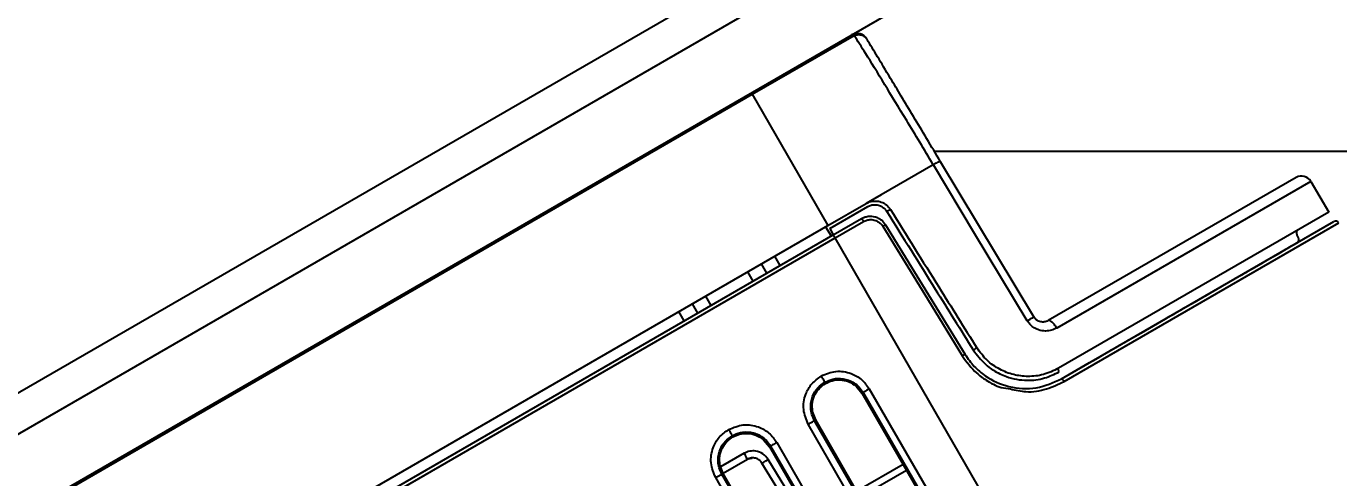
# Model space of a CAD drawing. Header units: millimetres. Extents: x 3916 to 10869, y 6515 to 11511.
# Drawn here: x 7137.99 to 7174.82, y 8852.14 to 8864.8 of the extents above; entities that cross this region are included whole.
import ezdxf

# ---------------------------------------------------------------- set-up
doc = ezdxf.new("R2010")
doc.units = ezdxf.units.MM
doc.header["$LTSCALE"] = 50
doc.header["$PDSIZE"] = -1
doc.layers.add('dim', color=4, linetype='Continuous', lineweight=18)
doc.styles.add('SLDTEXTSTYLE0', font='GULIM.TTC')
doc.dimstyles.new('ISO-25', dxfattribs={"dimtxt": 2.5, "dimasz": 2.5, "dimexe": 1.25, "dimexo": 0.625, "dimtad": 1, "dimtxsty": 'SLDTEXTSTYLE0', "dimcen": 2.5, "dimadec": 0, "dimazin": 0, "dimtfac": 1, "dimtmove": 0, "dimatfit": 3, "dimfxl": 0, "dimarcsym": 0})

# ---------------------------------------------------------------- blocks, each defined once
blk = doc.blocks.new('*D26')
at = {"layer": 'Defpoints', "color": 0}
for p in [(7076.309, 10374.327), (7115.34, 8872.803), (7170.485, 8777.288), (7168.471, 8417.732), (7076.309, 7240.741)]:
    blk.add_point(p, dxfattribs=at)
at = {"layer": 'dim', "color": 0, "lineweight": -2, "ltscale": 2}
blk.add_line((7176.735, 8766.463), (7354.177, 8459.124), dxfattribs=at)
blk.add_arc((7076.309, 8940.406), 530.736, 275.39976, 294.60024, dxfattribs=at)
at = {"layer": 'dim', "color": 0}
for points in [[(7301.069, 8450.437), (7293.425, 8465.247), (7341.677, 8480.775)], [(7125.861, 8420.349), (7126.646, 8403.701), (7076.309, 8409.669)]]:
    blk.add_solid(points, dxfattribs=at)
at = {"layer": 'dim', "color": 0, "insert": (7203.612, 8465.304), "char_height": 50, "attachment_point": 5, "rotation": 15, "style": 'SLDTEXTSTYLE0'}
blk.add_mtext('30%%d', dxfattribs=at)
blk = doc.blocks.new('*D28')
at = {"layer": 'Defpoints', "color": 0}
for p in [(7076.309, 9545.787), (7142.913, 8825.045), (7360.887, 8825.045)]:
    blk.add_point(p, dxfattribs=at)
at = {"layer": 'dim', "color": 0, "lineweight": -2, "ltscale": 2}
for p, q in [((7088.809, 9545.787), (7385.887, 9545.787)), ((7360.887, 9495.787), (7360.887, 8875.045)), ((7155.413, 8825.045), (7385.887, 8825.045))]:
    blk.add_line(p, q, dxfattribs=at)
at = {"layer": 'dim', "color": 0}
for points in [[(7369.22, 9495.787), (7352.554, 9495.787), (7360.887, 9545.787)], [(7352.554, 8875.045), (7369.22, 8875.045), (7360.887, 8825.045)]]:
    blk.add_solid(points, dxfattribs=at)
at = {"layer": 'dim', "color": 0, "insert": (7318.637, 9185.416), "char_height": 50, "attachment_point": 5, "rotation": 90, "style": 'SLDTEXTSTYLE0'}
blk.add_mtext('720,74', dxfattribs=at)
blk = doc.blocks.new('*D37')
at = {"layer": 'Defpoints', "color": 0}
for p in [(7269.115, 10680.896), (7076.309, 10374.327), (7170.485, 10314.286), (7115.34, 10218.771), (7076.309, 7240.741)]:
    blk.add_point(p, dxfattribs=at)
at = {"layer": 'dim', "color": 0, "lineweight": -2, "ltscale": 2}
for p, q in [((7076.309, 10386.827), (7076.309, 10739.893)), ((7176.735, 10325.111), (7370.672, 10661.019))]:
    blk.add_line(p, q, dxfattribs=at)
blk.add_arc((7076.309, 10151.168), 563.725, 65.08356, 84.91644, dxfattribs=at)
at = {"layer": 'dim', "color": 0}
for points in [[(7126.63, 10721.001), (7125.891, 10704.351), (7076.309, 10714.893)], [(7309.962, 10655.029), (7317.647, 10669.818), (7358.172, 10639.368)]]:
    blk.add_solid(points, dxfattribs=at)
at = {"layer": 'dim', "color": 0, "insert": (7232.274, 10733.235), "char_height": 50, "attachment_point": 5, "rotation": 345, "style": 'SLDTEXTSTYLE0'}
blk.add_mtext('30%%d', dxfattribs=at)

msp = doc.modelspace()

# ---------------------------------------------------------------- linework, layer by layer
at = {"color": 7, "linetype": 'Continuous', "lineweight": 25}
for p, q in [((7094.059, 8829.287), (7164.059, 8869.701)), ((7097.157, 8829.921), (7161.961, 8867.335)), ((7098.157, 8828.189), (7162.961, 8865.603)), ((7158.362, 8862.891), (7161.221, 8864.541)), ((7102.308, 8830.528), (7158.362, 8862.891)), ((7158.337, 8862.934), (7158.362, 8862.891)), ((7158.362, 8862.891), (7160.487, 8859.21)), ((7428.309, 8861.287), (7163.474, 8861.287)), ((7163.443, 8860.916), (7161.981, 8860.072)), ((7166.261, 8856.648), (7163.648, 8860.998)), ((7173.622, 8860.558), (7166.668, 8856.543)), ((7174.031, 8860.45), (7166.904, 8856.336)), ((7174.031, 8860.45), (7174.54, 8859.587)), ((7161.981, 8860.072), (7161.563, 8859.831)), ((7160.487, 8859.21), (7161.563, 8859.831)), ((7160.535, 8859.126), (7161.602, 8859.742)), ((7174.54, 8859.587), (7166.955, 8855.208)), ((7104.434, 8826.847), (7160.487, 8859.21)), ((7160.637, 8858.95), (7161.427, 8859.406)), ((7160.687, 8858.864), (7161.483, 8859.324)), ((7162.103, 8859.234), (7164.332, 8855.596)), ((7167.038, 8854.909), (7174.681, 8859.321)), ((7167.112, 8854.836), (7174.817, 8859.285)), ((7134.808, 8844.037), (7160.637, 8858.95)), ((7134.854, 8843.95), (7160.687, 8858.864)), ((7160.422, 8859.172), (7160.581, 8858.917)), ((7160.535, 8859.126), (7160.637, 8858.95)), ((7160.637, 8858.95), (7160.687, 8858.864)), ((7169.887, 8842.928), (7160.687, 8858.864)), ((7173.689, 8858.861), (7173.639, 8858.955)), ((7158.77, 8857.872), (7158.62, 8858.132)), ((7159.147, 8858.09), (7158.997, 8858.349)), ((7158.392, 8857.654), (7158.242, 8857.914)), ((7156.832, 8856.753), (7156.682, 8857.013)), ((7157.21, 8856.971), (7157.06, 8857.231)), ((7156.455, 8856.535), (7156.305, 8856.795)), ((7160.417, 8854.781), (7160.398, 8854.815)), ((7161.279, 8854.702), (7161.441, 8854.507)), ((7161.475, 8854.526), (7161.441, 8854.507)), ((7161.441, 8854.507), (7163.963, 8850.134)), ((7161.475, 8854.526), (7165.727, 8847.166)), ((7161.647, 8854.628), (7165.899, 8847.267)), ((7160.142, 8853.757), (7160.055, 8853.995)), ((7160.142, 8853.757), (7160.109, 8853.737)), ((7164.357, 8846.375), (7160.109, 8853.737)), ((7162.668, 8849.387), (7160.142, 8853.757)), ((7157.819, 8853.281), (7157.8, 8853.315)), ((7164.183, 8846.277), (7159.935, 8853.639)), ((7158.681, 8853.202), (7158.843, 8853.007)), ((7158.877, 8853.026), (7158.843, 8853.007)), ((7158.843, 8853.007), (7161.365, 8848.634)), ((7158.877, 8853.026), (7163.129, 8845.666)), ((7159.049, 8853.128), (7163.301, 8845.767)), ((7158.133, 8852.822), (7157.476, 8852.442)), ((7158.23, 8852.653), (7157.544, 8852.257)), ((7158.54, 8852.647), (7158.573, 8852.621)), ((7159.536, 8851.082), (7158.636, 8852.55)), ((7159.709, 8851.182), (7158.809, 8852.65)), ((7157.544, 8852.257), (7157.456, 8852.495)), ((7157.544, 8852.257), (7157.511, 8852.237)), ((7161.759, 8844.875), (7157.511, 8852.237)), ((7160.07, 8847.887), (7157.544, 8852.257)), ((7162.593, 8852.51), (7161.296, 8851.761)), ((7162.69, 8852.341), (7161.393, 8851.592)), ((7161.585, 8844.777), (7157.337, 8852.139))]:
    msp.add_line(p, q, dxfattribs=at)
at = {"color": 7, "linetype": 'Continuous', "lineweight": 25, "flags": 128}
for points in [[(7166.077, 8856.539), (7164.602, 8858.99), (7163.444, 8860.917)], [(7162.027, 8859.188), (7163.275, 8857.151), (7164.257, 8855.55)]]:
    msp.add_lwpolyline(points, dxfattribs=at)
at = {"color": 7, "linetype": 'Continuous', "lineweight": 25}
for centre, radius, start, end in [((7173.772, 8860.298), 0.3, 30.5, 120), ((7174.731, 8859.235), 0.1, 30, 120), ((7173.727, 8859.002), 0.1, 120, 208), ((7173.601, 8858.814), 0.1, 300, 28)]:
    msp.add_arc(centre, radius, start, end, dxfattribs=at)
for points in [[(7161.161, 8864.564), (7161.197, 8864.58), (7161.269, 8864.611), (7161.388, 8864.601), (7161.497, 8864.552), (7161.544, 8864.49), (7161.568, 8864.459)], [(7161.427, 8859.406), (7161.428, 8859.405), (7161.431, 8859.403), (7161.445, 8859.385), (7161.463, 8859.357), (7161.476, 8859.335), (7161.483, 8859.324)], [(7166.904, 8856.336), (7166.883, 8856.369), (7166.841, 8856.435), (7166.772, 8856.508), (7166.709, 8856.551), (7166.682, 8856.546), (7166.668, 8856.543)], [(7166.976, 8855.108), (7166.97, 8855.12), (7166.959, 8855.142), (7166.949, 8855.173), (7166.947, 8855.198), (7166.953, 8855.204), (7166.955, 8855.208)], [(7167.038, 8854.909), (7167.042, 8854.909), (7167.05, 8854.911), (7167.069, 8854.895), (7167.091, 8854.87), (7167.105, 8854.848), (7167.112, 8854.837)], [(7161.647, 8854.628), (7161.625, 8854.615), (7161.58, 8854.589), (7161.524, 8854.556), (7161.484, 8854.532), (7161.478, 8854.528), (7161.475, 8854.526)], [(7159.935, 8853.639), (7159.957, 8853.652), (7160.002, 8853.678), (7160.059, 8853.71), (7160.099, 8853.733), (7160.106, 8853.736), (7160.109, 8853.737)], [(7159.049, 8853.128), (7159.027, 8853.115), (7158.982, 8853.089), (7158.926, 8853.056), (7158.886, 8853.032), (7158.88, 8853.028), (7158.877, 8853.026)], [(7158.23, 8852.653), (7158.229, 8852.655), (7158.226, 8852.66), (7158.204, 8852.699), (7158.172, 8852.755), (7158.146, 8852.799), (7158.133, 8852.822)], [(7158.636, 8852.55), (7158.639, 8852.551), (7158.645, 8852.553), (7158.685, 8852.575), (7158.742, 8852.609), (7158.787, 8852.636), (7158.809, 8852.65)], [(7157.337, 8852.139), (7157.359, 8852.152), (7157.404, 8852.178), (7157.461, 8852.21), (7157.501, 8852.233), (7157.508, 8852.236), (7157.511, 8852.237)]]:
    msp.add_open_spline(points, degree=3, dxfattribs=at)
for points, knots in [([(7161.221, 8864.541), (7161.207, 8864.552), (7161.181, 8864.569), (7161.167, 8864.566), (7161.161, 8864.564)], [0, 0, 0, 0, 0.560315, 1, 1, 1, 1]), ([(7161.221, 8864.541), (7161.259, 8864.553), (7161.336, 8864.576), (7161.445, 8864.553), (7161.531, 8864.504), (7161.567, 8864.456), (7161.584, 8864.432)], [0, 0, 0, 0, 0.279682, 0.559382, 0.779691, 1, 1, 1, 1]), ([(7163.443, 8860.916), (7163.187, 8861.34), (7162.691, 8862.161), (7162.045, 8863.224), (7161.532, 8864.058), (7161.321, 8864.386), (7161.221, 8864.541)], [0, 0, 0, 0, 0.25686, 0.498265, 0.762587, 1, 1, 1, 1]), ([(7163.648, 8860.998), (7163.387, 8861.431), (7162.867, 8862.298), (7162.081, 8863.605), (7161.773, 8864.119), (7161.584, 8864.432)], [0, 0, 0, 0, 0.280087, 0.560421, 1, 1, 1, 1]), ([(7163.648, 8860.998), (7163.642, 8861), (7163.632, 8861.003), (7163.585, 8860.987), (7163.524, 8860.96), (7163.47, 8860.931), (7163.444, 8860.917)], [0, 0, 0, 0, 0.285946, 0.499567, 0.749804, 1, 1, 1, 1]), ([(7161.563, 8859.831), (7161.603, 8859.85), (7161.684, 8859.889), (7161.83, 8859.904), (7161.985, 8859.877), (7162.136, 8859.796), (7162.203, 8859.707), (7162.237, 8859.663)], [0, 0, 0, 0, 0.173961, 0.350212, 0.567508, 0.783832, 1, 1, 1, 1]), ([(7161.602, 8859.742), (7161.633, 8859.757), (7161.696, 8859.787), (7161.812, 8859.8), (7161.914, 8859.782), (7162.001, 8859.742), (7162.054, 8859.704), (7162.102, 8859.658), (7162.124, 8859.626), (7162.138, 8859.606)], [0, 0, 0, 0, 0.167514, 0.346214, 0.56345, 0.670681, 0.811632, 0.880903, 1, 1, 1, 1]), ([(7162.138, 8859.606), (7162.152, 8859.614), (7162.179, 8859.631), (7162.212, 8859.651), (7162.233, 8859.662), (7162.235, 8859.662), (7162.237, 8859.663)], [0, 0, 0, 0, 0.279526, 0.559107, 0.779552, 1, 1, 1, 1]), ([(7162.138, 8859.606), (7162.591, 8858.88), (7163.4, 8857.585), (7164.208, 8856.29), (7164.563, 8855.721)], [0, 0, 0, 0, 0.560319, 1, 1, 1, 1]), ([(7162.237, 8859.663), (7162.69, 8858.938), (7163.499, 8857.643), (7164.308, 8856.349), (7164.664, 8855.779)], [0, 0, 0, 0, 0.559969, 1, 1, 1, 1]), ([(7161.427, 8859.406), (7161.45, 8859.418), (7161.51, 8859.449), (7161.636, 8859.479), (7161.776, 8859.47), (7161.897, 8859.425), (7162.008, 8859.358), (7162.066, 8859.283), (7162.103, 8859.234)], [0, 0, 0, 0, 0.101275, 0.261761, 0.499661, 0.634987, 0.763639, 1, 1, 1, 1]), ([(7161.483, 8859.324), (7161.515, 8859.339), (7161.579, 8859.37), (7161.696, 8859.383), (7161.806, 8859.365), (7161.901, 8859.319), (7161.974, 8859.262), (7162.009, 8859.213), (7162.027, 8859.188)], [0, 0, 0, 0, 0.172397, 0.344641, 0.559863, 0.706626, 0.853608, 1, 1, 1, 1]), ([(7162.103, 8859.234), (7162.102, 8859.233), (7162.099, 8859.232), (7162.079, 8859.22), (7162.054, 8859.204), (7162.036, 8859.193), (7162.027, 8859.188)], [0, 0, 0, 0, 0.279661, 0.559343, 0.779671, 1, 1, 1, 1]), ([(7167.038, 8854.909), (7167.341, 8855.084), (7168.357, 8855.671), (7169.889, 8856.555), (7171.511, 8857.492), (7172.717, 8858.188), (7173.503, 8858.642), (7173.602, 8858.698), (7173.651, 8858.727)], [0, 0, 0, 0, 0.078451, 0.26278, 0.447106, 0.631432, 0.815766, 1, 1, 1, 1]), ([(7166.077, 8856.539), (7166.105, 8856.556), (7166.162, 8856.59), (7166.221, 8856.625), (7166.255, 8856.645), (7166.259, 8856.647), (7166.261, 8856.648)], [0, 0, 0, 0, 0.279742, 0.559494, 0.779747, 1, 1, 1, 1]), ([(7166.668, 8856.543), (7166.632, 8856.527), (7166.566, 8856.498), (7166.469, 8856.503), (7166.396, 8856.527), (7166.342, 8856.558), (7166.295, 8856.598), (7166.272, 8856.632), (7166.261, 8856.648)], [0, 0, 0, 0, 0.2812, 0.503993, 0.636462, 0.762343, 0.883004, 1, 1, 1, 1]), ([(7166.904, 8856.336), (7166.856, 8856.313), (7166.759, 8856.265), (7166.584, 8856.243), (7166.427, 8856.267), (7166.293, 8856.324), (7166.21, 8856.382), (7166.133, 8856.456), (7166.098, 8856.507), (7166.077, 8856.539)], [0, 0, 0, 0, 0.171805, 0.353517, 0.565323, 0.669582, 0.809633, 0.879868, 1, 1, 1, 1]), ([(7164.332, 8855.596), (7164.331, 8855.595), (7164.328, 8855.594), (7164.308, 8855.582), (7164.284, 8855.567), (7164.266, 8855.556), (7164.257, 8855.55)], [0, 0, 0, 0, 0.279665, 0.559351, 0.779675, 1, 1, 1, 1]), ([(7164.257, 8855.55), (7164.38, 8855.381), (7164.57, 8855.122), (7164.957, 8854.845), (7165.275, 8854.668), (7165.517, 8854.638), (7165.604, 8854.627)], [0, 0, 0, 0, 0.36819, 0.564051, 0.8446, 1, 1, 1, 1]), ([(7164.332, 8855.596), (7164.414, 8855.48), (7164.572, 8855.254), (7164.975, 8854.916), (7165.565, 8854.649), (7166.347, 8854.604), (7166.807, 8854.807), (7167.038, 8854.909)], [0, 0, 0, 0, 0.135922, 0.264866, 0.501257, 0.750544, 1, 1, 1, 1]), ([(7164.563, 8855.721), (7164.577, 8855.73), (7164.605, 8855.747), (7164.638, 8855.767), (7164.659, 8855.778), (7164.662, 8855.779), (7164.664, 8855.779)], [0, 0, 0, 0, 0.279516, 0.559091, 0.779544, 1, 1, 1, 1]), ([(7164.563, 8855.721), (7164.669, 8855.579), (7164.831, 8855.361), (7165.159, 8855.121), (7165.546, 8854.93), (7166.044, 8854.845), (7166.56, 8854.907), (7166.84, 8855.043), (7166.976, 8855.108)], [0, 0, 0, 0, 0.188448, 0.28968, 0.434913, 0.65077, 0.831168, 1, 1, 1, 1]), ([(7166.955, 8855.208), (7166.817, 8855.141), (7166.548, 8855.013), (7166.11, 8854.963), (7165.689, 8855.014), (7165.295, 8855.166), (7164.93, 8855.418), (7164.754, 8855.657), (7164.664, 8855.779)], [0, 0, 0, 0, 0.180662, 0.349944, 0.504429, 0.66401, 0.829082, 1, 1, 1, 1]), ([(7160.297, 8854.989), (7160.432, 8855.046), (7160.702, 8855.158), (7161.115, 8855.092), (7161.446, 8854.907), (7161.58, 8854.721), (7161.647, 8854.628)], [0, 0, 0, 0, 0.279628, 0.559243, 0.779619, 1, 1, 1, 1]), ([(7159.935, 8853.639), (7159.878, 8853.774), (7159.766, 8854.044), (7159.833, 8854.458), (7160.018, 8854.788), (7160.204, 8854.922), (7160.297, 8854.989)], [0, 0, 0, 0, 0.2796327, 0.5592479, 0.7796227, 1, 1, 1, 1]), ([(7160.109, 8853.737), (7160.081, 8853.795), (7160.026, 8853.907), (7159.998, 8854.088), (7160.008, 8854.26), (7160.063, 8854.459), (7160.184, 8854.664), (7160.33, 8854.767), (7160.398, 8854.815)], [0, 0, 0, 0, 0.15501, 0.30151, 0.4394958, 0.5689634, 0.8013552, 1, 1, 1, 1]), ([(7160.055, 8853.995), (7160.047, 8854.08), (7160.033, 8854.246), (7160.114, 8854.477), (7160.243, 8854.662), (7160.36, 8854.743), (7160.417, 8854.781)], [0, 0, 0, 0, 0.277723, 0.536992, 0.777764, 1, 1, 1, 1]), ([(7160.297, 8854.989), (7160.311, 8854.964), (7160.34, 8854.914), (7160.373, 8854.857), (7160.393, 8854.822), (7160.396, 8854.817), (7160.398, 8854.815)], [0, 0, 0, 0, 0.279615, 0.559262, 0.77963, 1, 1, 1, 1]), ([(7160.398, 8854.815), (7160.472, 8854.849), (7160.635, 8854.924), (7160.873, 8854.927), (7161.073, 8854.875), (7161.226, 8854.797), (7161.369, 8854.683), (7161.439, 8854.579), (7161.475, 8854.526)], [0, 0, 0, 0, 0.198645, 0.431036, 0.560504, 0.69849, 0.84499, 1, 1, 1, 1]), ([(7160.417, 8854.781), (7160.479, 8854.811), (7160.608, 8854.872), (7160.832, 8854.891), (7161.072, 8854.846), (7161.209, 8854.751), (7161.279, 8854.702)], [0, 0, 0, 0, 0.222236, 0.463008, 0.722277, 1, 1, 1, 1]), ([(7165.604, 8854.627), (7165.749, 8854.594), (7166.087, 8854.516), (7166.618, 8854.601), (7166.951, 8854.76), (7167.112, 8854.837)], [0, 0, 0, 0, 0.279898, 0.651873, 1, 1, 1, 1]), ([(7157.337, 8852.139), (7157.28, 8852.274), (7157.168, 8852.544), (7157.235, 8852.958), (7157.42, 8853.288), (7157.606, 8853.422), (7157.699, 8853.489)], [0, 0, 0, 0, 0.279633, 0.559248, 0.779623, 1, 1, 1, 1]), ([(7157.511, 8852.237), (7157.483, 8852.295), (7157.428, 8852.407), (7157.4, 8852.588), (7157.41, 8852.76), (7157.465, 8852.959), (7157.586, 8853.164), (7157.732, 8853.267), (7157.8, 8853.315)], [0, 0, 0, 0, 0.15501, 0.30151, 0.439496, 0.568963, 0.801355, 1, 1, 1, 1]), ([(7157.699, 8853.489), (7157.834, 8853.546), (7158.104, 8853.658), (7158.517, 8853.592), (7158.848, 8853.407), (7158.982, 8853.221), (7159.049, 8853.128)], [0, 0, 0, 0, 0.279628, 0.559243, 0.779619, 1, 1, 1, 1]), ([(7157.699, 8853.489), (7157.713, 8853.464), (7157.742, 8853.414), (7157.775, 8853.357), (7157.795, 8853.322), (7157.798, 8853.317), (7157.8, 8853.315)], [0, 0, 0, 0, 0.279615, 0.559262, 0.77963, 1, 1, 1, 1]), ([(7157.8, 8853.315), (7157.874, 8853.349), (7158.037, 8853.424), (7158.275, 8853.427), (7158.475, 8853.375), (7158.628, 8853.297), (7158.771, 8853.183), (7158.841, 8853.079), (7158.877, 8853.026)], [0, 0, 0, 0, 0.198645, 0.431036, 0.560504, 0.69849, 0.84499, 1, 1, 1, 1]), ([(7157.819, 8853.281), (7157.881, 8853.311), (7158.01, 8853.372), (7158.234, 8853.391), (7158.474, 8853.346), (7158.611, 8853.251), (7158.681, 8853.202)], [0, 0, 0, 0, 0.222236, 0.463008, 0.722277, 1, 1, 1, 1]), ([(7157.456, 8852.495), (7157.449, 8852.58), (7157.435, 8852.746), (7157.516, 8852.977), (7157.644, 8853.162), (7157.762, 8853.243), (7157.819, 8853.281)], [0, 0, 0, 0, 0.277723, 0.536992, 0.777764, 1, 1, 1, 1]), ([(7158.809, 8852.65), (7158.764, 8852.707), (7158.673, 8852.82), (7158.477, 8852.891), (7158.289, 8852.892), (7158.185, 8852.845), (7158.133, 8852.822)], [0, 0, 0, 0, 0.280035, 0.559513, 0.779754, 1, 1, 1, 1]), ([(7158.636, 8852.55), (7158.622, 8852.569), (7158.596, 8852.607), (7158.542, 8852.649), (7158.484, 8852.677), (7158.409, 8852.696), (7158.32, 8852.694), (7158.259, 8852.666), (7158.23, 8852.653)], [0, 0, 0, 0, 0.153786, 0.299409, 0.436864, 0.566149, 0.799249, 1, 1, 1, 1]), ([(7158.23, 8852.653), (7158.259, 8852.667), (7158.301, 8852.689), (7158.348, 8852.688), (7158.363, 8852.688)], [0, 0, 0, 0, 0.667719, 1, 1, 1, 1])]:
    msp.add_open_spline(points, degree=3, knots=knots, dxfattribs=at)

# ---------------------------------------------------------------- dimensions: what is measured, and where the dimension line sits
at = {"layer": 'dim', "ltscale": 2}
dim = msp.add_angular_dim_2l(base=(7269.115, 10680.896), line1=((7076.309, 7240.741), (7076.309, 10374.327)), line2=((7170.485, 10314.286), (7115.34, 10218.771)), dimstyle='ISO-25', override={"dimscale": 20}, dxfattribs=at)
dim.commit()
dim.dimension.update_dxf_attribs({"geometry": '*D37', "text_midpoint": (7222.212, 10695.685), "dimtype": 162})
dim = msp.add_angular_dim_2l(base=(7168.471, 8417.732), line1=((7170.485, 8777.288), (7115.34, 8872.803)), line2=((7076.309, 7240.741), (7076.309, 10374.327)), dimstyle='ISO-25', override={"dimscale": 20}, dxfattribs=at)
dim.commit()
dim.dimension.update_dxf_attribs({"geometry": '*D26', "text_midpoint": (7203.612, 8465.304)})
dim = msp.add_linear_dim(base=(7360.887, 8825.045), p1=(7076.309, 9545.787), p2=(7142.913, 8825.045), angle=90, dimstyle='ISO-25', override={"dimscale": 20}, dxfattribs=at)
dim.commit()
dim.dimension.update_dxf_attribs({"geometry": '*D28', "text_midpoint": (7318.637, 9185.416)})

doc.saveas('drawing.dxf')
